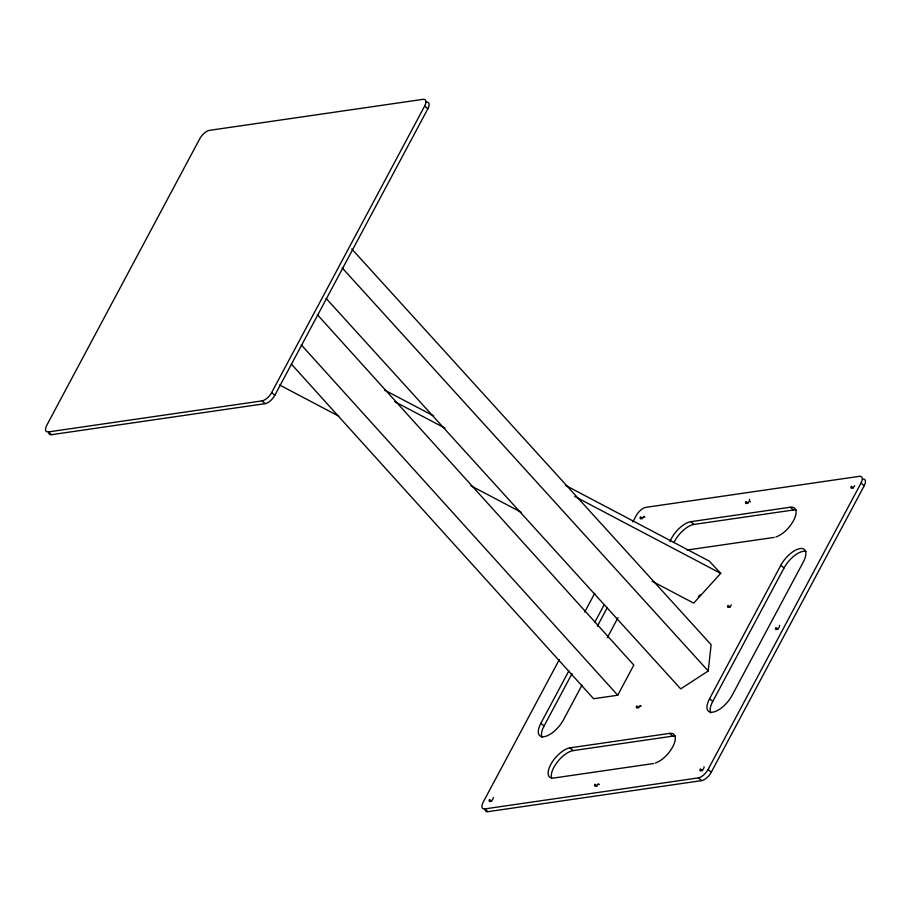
<?xml version="1.0" encoding="UTF-8"?>
<svg xmlns="http://www.w3.org/2000/svg" width="911" height="911" viewBox="0 0 911 911"><rect width="100%" height="100%" fill="white"/><g stroke="black" fill="none" stroke-linecap="round" stroke-linejoin="round"><path stroke-width="1.37" d="M326.127 298.409L680.699 688.887L708.223 670.974L711.127 644.715L351.771 248.988M48.408 431.916L262.038 400.886A9.372 4.168 -48.9 0 0 271.683 392.527L424.651 106.052A9.372 4.168 -48.9 0 0 423.057 99.333L209.416 130.364A9.372 4.168 -48.9 0 0 199.771 138.723L46.814 425.198A9.372 4.168 -48.9 0 0 48.408 431.916L51.574 434.672L265.203 403.641A9.372 4.168 -48.9 0 0 274.849 395.283L427.817 108.819A9.372 4.168 -48.9 0 0 426.223 102.089M559.331 659.575L483.183 802.181A9.372 4.168 -48.9 0 0 484.777 808.911L487.943 811.667L701.584 780.636A9.372 4.168 -48.9 0 0 711.229 772.277L864.186 485.802A9.372 4.168 -48.9 0 0 862.592 479.084M584.714 612.033L594.735 593.277M632.803 521.969L636.151 515.717A9.372 4.168 -48.9 0 1 645.797 507.359L859.426 476.328A9.372 4.168 -48.9 0 1 861.02 483.046L864.186 485.802M582.038 685.038L563.385 719.975A18.755 8.336 -48.9 0 1 544.083 736.68A18.755 8.336 -48.9 0 1 540.895 723.243L568.874 670.849M594.849 622.19L604.175 604.733M542.102 737.375A18.755 8.336 -48.9 0 1 544.061 725.999L572.04 673.605M597.354 626.199L607.341 607.489M607.341 637.643L618 617.681M291.395 364.127L593.608 698.737L617.726 695.23L633.828 665.076L317.313 314.637M709.555 698.737L780.829 565.264A18.755 8.336 -48.9 0 1 800.12 548.547A18.755 8.336 -48.9 0 1 803.308 561.996L732.045 695.469A18.755 8.336 -48.9 0 1 712.744 712.186A18.755 8.336 -48.9 0 1 709.555 698.737L712.721 701.493A18.755 8.336 -48.9 0 0 710.762 712.88M712.721 701.493L783.995 568.02A18.755 8.336 -48.9 0 1 806.053 551.44M484.777 808.911L698.418 777.88A9.372 4.168 -48.9 0 0 708.063 769.522L861.02 483.046M698.225 596.91L700.092 594.849M565.788 485.529L709.293 561.119L720.715 573.372L693.704 603.128L652.162 581.241M775.887 537C783.608 534.153 789.495 527.674 793.504 520.671A18.755 8.336 -48.9 0 0 790.304 507.222L690.766 521.684A18.755 8.336 -48.9 0 0 670.006 541.59M655.123 763.156C662.844 760.321 668.742 753.841 672.739 746.838A18.755 8.336 -48.9 0 0 669.551 733.389L570.001 747.851A18.755 8.336 -48.9 0 0 550.711 764.557A18.755 8.336 -48.9 0 0 553.899 778.005L653.449 763.543M673.946 542.535A18.755 8.336 -48.9 0 1 693.931 524.44L793.47 509.989A18.755 8.336 -48.9 0 1 796.316 510.137M687.281 550.005L774.202 537.388M551.599 777.926A18.755 8.336 -48.9 0 1 557.543 761.755A18.755 8.336 -48.9 0 1 573.167 750.607L672.717 736.145A18.755 8.336 -48.9 0 1 675.552 736.293M384.533 390.045L433.625 415.906M394.702 401.637L445.046 428.159M574.704 496.449L720.715 573.372M279.575 384.977L338.733 416.145M470.907 485.768L521.251 512.289M424.651 106.052L427.817 108.819M853.413 488.034L851.307 486.201A2.813 1.253 -48.9 0 0 851.785 488.216A2.813 1.253 -48.9 0 0 854.677 485.711M790.304 507.222L793.47 509.989M750.322 501.938L749.263 501.016A2.813 1.253 -48.9 0 1 746.371 503.521A2.813 1.253 -48.9 0 1 745.893 501.505L747.999 503.35M780.829 565.264L783.995 568.02M690.766 521.684L693.931 524.44M777.937 629.387L775.83 627.554A2.813 1.253 -48.9 0 0 776.309 629.569A2.813 1.253 -48.9 0 0 779.201 627.064M644.908 517.254L643.849 516.332A2.813 1.253 -48.9 0 1 640.957 518.837A2.813 1.253 -48.9 0 1 640.479 516.822L642.597 518.655M730.11 607.238L728.003 605.405A2.813 1.253 -48.9 0 0 728.481 607.421A2.813 1.253 -48.9 0 0 731.374 604.915M641.162 706.378L640.103 705.456A2.813 1.253 -48.9 0 1 637.21 707.961A2.813 1.253 -48.9 0 1 636.732 705.945L638.85 707.779M669.551 733.389L672.717 736.145M708.063 769.522L711.229 772.277M271.683 392.527L274.849 395.283M702.461 770.74L700.354 768.895A2.813 1.253 -48.9 0 0 700.832 770.922A2.813 1.253 -48.9 0 0 703.725 768.406M698.418 777.88L701.584 780.636M262.038 400.886L265.203 403.641M570.001 747.851L573.167 750.607M540.895 723.243L544.061 725.999M599.37 784.644L598.311 783.722A2.813 1.253 -48.9 0 1 595.418 786.227A2.813 1.253 -48.9 0 1 594.94 784.212L597.058 786.056M491.644 801.361L489.526 799.528A2.813 1.253 -48.9 0 0 490.016 801.543A2.813 1.253 -48.9 0 0 492.908 799.038M342.183 267.88L708.223 670.974M301.211 344.791L617.726 695.23M779.509 625.379L779.554 626.096M749.571 499.342L749.628 500.059M704.032 766.732L704.089 767.449M493.215 797.353L493.261 798.082M51.574 434.672A9.372 4.168 -48.9 0 1 48.773 433.044M487.943 811.667A9.372 4.168 -48.9 0 1 485.153 810.038"/></g></svg>
